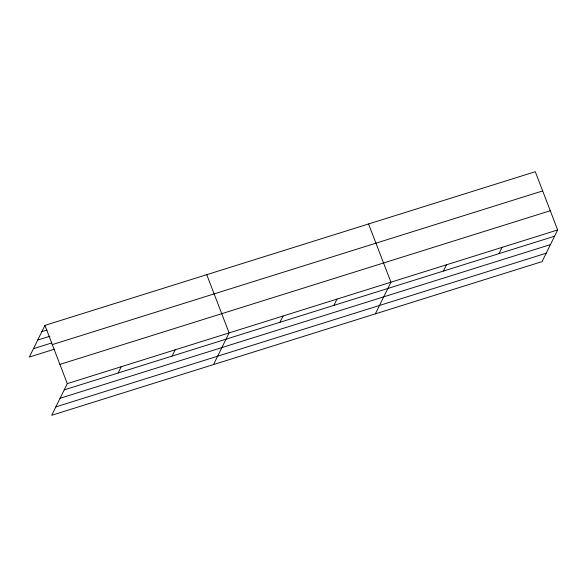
<?xml version="1.0" encoding="UTF-8"?>
<svg xmlns="http://www.w3.org/2000/svg" width="587" height="587" viewBox="0 0 587 587"><rect width="100%" height="100%" fill="white"/><g stroke="black" fill="none" stroke-linecap="round" stroke-linejoin="round"><path stroke-width="0.88" d="M557.65 229.95L67.285 383.627L51.7 415.288L542.072 261.611L557.65 229.95L535.3 171.712L44.928 325.389L29.35 357.05L54.584 349.148M118.134 372.994L121.223 366.721M172.079 356.089L175.161 349.815M213.521 364.578L229.106 332.91L206.749 274.672M279.955 322.278L283.044 316.004M333.9 305.379L336.982 299.106M375.342 313.862L390.927 282.2L368.57 223.963M443.412 271.055L446.502 264.781M498.987 253.635L502.076 247.362M41.846 331.662L47.063 330.026M37.722 340.042L49.902 336.226M33.474 348.671L51.744 342.947M52.309 344.606L542.674 190.929M59.903 364.402L550.276 210.733M64.196 389.9L554.561 236.223M60.072 398.279L550.437 244.603M55.824 406.908L546.189 253.232M44.928 325.389L67.285 383.627"/></g></svg>
